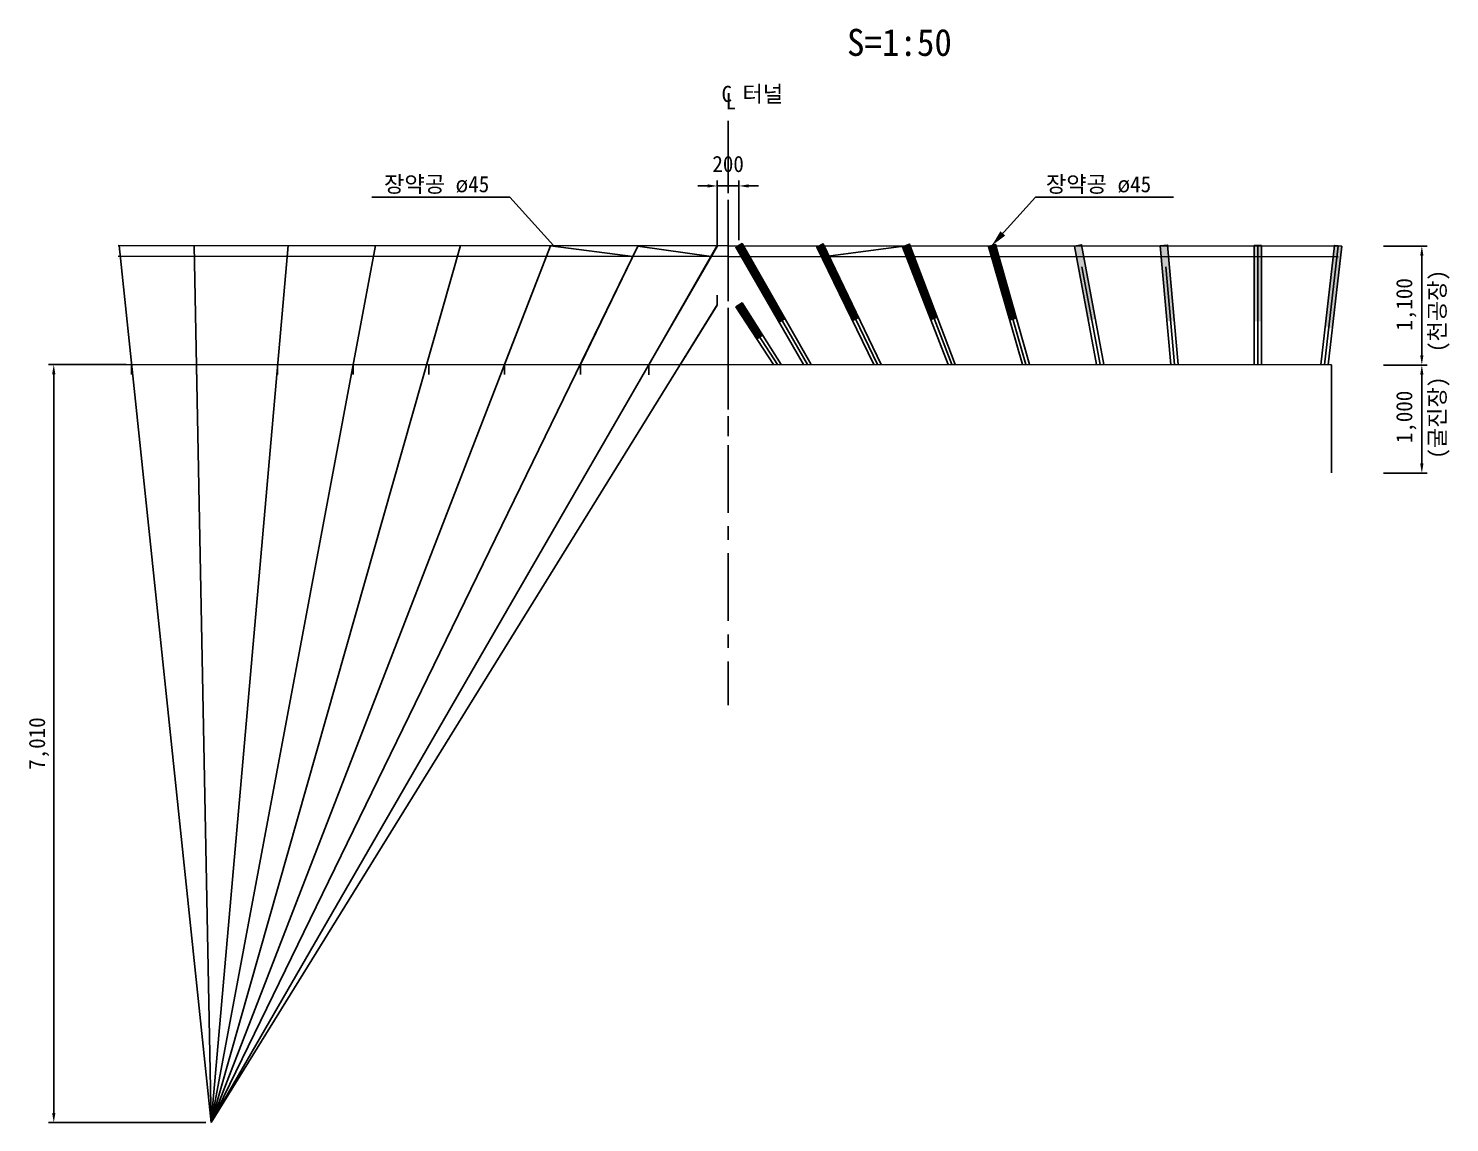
# Model space of a CAD drawing. Header units: millimetres. Extents: x -57518 to 189430, y -17322 to 123318.
# Drawn here: x 151509 to 164653, y 45618 to 55735 of the extents above; entities that cross this region are included whole.
import ezdxf

# ---------------------------------------------------------------- set-up
doc = ezdxf.new("R2010")
doc.units = ezdxf.units.MM
doc.header["$LTSCALE"] = 500
doc.header["$PDMODE"] = 1
doc.linetypes.add('A-CENTR01', pattern=[2, 1.25, -0.25, 0.25, -0.25])
for name, color, linetype in [('CS-BLST', 4, 'Continuous'), ('CS-BLST-PATT', 1, 'Continuous'), ('CS-BLST-TEX3', 3, 'Continuous'), ('CS-CNTL', 1, 'A-CENTR01'), ('CS-DIML', 1, 'Continuous'), ('CS-DIMS', 1, 'Continuous'), ('CS-EXCV', 3, 'E-DIGLN01'), ('CS-LEAT', 3, 'Continuous'), ('CS-MISC', 2, 'Continuous'), ('CS-TEXT', 3, 'Continuous')]:
    doc.layers.add(name, color=color, linetype=linetype)
doc.styles.add('굴림체', font='')
doc.styles.get('굴림체').set_extended_font_data('GulimChe')
doc.linetypes.add('E-DIGLN01', pattern='A,0.9,-0.2,[19,kscals.shx,S=0.1,R=180,X=0,Y=0],0.9', length=2)
doc.dimstyles.new('DIM01-50', dxfattribs={"dimscale": 50, "dimtxt": 3, "dimasz": 1.8, "dimexe": 1, "dimexo": 1, "dimgap": 1, "dimtad": 1, "dimdec": 0, "dimzin": 9, "dimdsep": 46, "dimlunit": 6, "dimtxsty": '굴림체', "dimcen": 2.5, "dimclrt": 3, "dimadec": 4, "dimazin": 0, "dimtfac": 1, "dimtdec": 0, "dimtmove": 2, "dimatfit": 3, "dimfxl": 1, "dimtolj": 1, "dimtzin": 0, "dimarcsym": 0})

# ---------------------------------------------------------------- blocks, each defined once
blk = doc.blocks.new('*D75')
at = {"layer": 'CS-DIMS', "color": 0, "lineweight": -2, "transparency": 16777216}
for p, q in [((164043, 53723), (164446, 53723)), ((164396, 52713), (164396, 53633)), ((164043, 52623), (164446, 52623))]:
    blk.add_line(p, q, dxfattribs=at)
at = {"layer": 'CS-DIMS', "color": 0, "transparency": 16777216}
for points in [[(164381, 53633), (164411, 53633), (164396, 53723)], [(164381, 52713), (164411, 52713), (164396, 52623)]]:
    blk.add_solid(points, dxfattribs=at)
at = {"layer": 'Defpoints', "color": 0, "transparency": 16777216}
for p in [(163993, 53723), (164396, 53723), (163993, 52623, 0)]:
    blk.add_point(p, dxfattribs=at)
at = {"layer": 'CS-DIMS', "color": 3, "transparency": 16777216, "insert": (164252, 53184), "char_height": 150, "attachment_point": 5, "rotation": 90, "style": '굴림체'}
blk.add_mtext('\\A1;1,100', dxfattribs=at)
blk = doc.blocks.new('*D76')
at = {"layer": 'CS-DIMS', "color": 0, "lineweight": -2, "transparency": 16777216}
for p, q in [((164043, 52623), (164446, 52623)), ((164396, 51713), (164396, 52533)), ((164043, 51623), (164446, 51623))]:
    blk.add_line(p, q, dxfattribs=at)
at = {"layer": 'CS-DIMS', "color": 0, "transparency": 16777216}
for points in [[(164381, 52533), (164411, 52533), (164396, 52623)], [(164381, 51713), (164411, 51713), (164396, 51623)]]:
    blk.add_solid(points, dxfattribs=at)
at = {"layer": 'Defpoints', "color": 0, "transparency": 16777216}
for p in [(163993, 52623), (164396, 52623), (163993, 51623)]:
    blk.add_point(p, dxfattribs=at)
at = {"layer": 'CS-DIMS', "color": 3, "transparency": 16777216, "insert": (164252, 52143), "char_height": 150, "attachment_point": 5, "rotation": 90, "style": '굴림체'}
blk.add_mtext('\\A1;1,000', dxfattribs=at)
blk = doc.blocks.new('*D77')
at = {"layer": 'CS-DIMS', "color": 0, "lineweight": -2, "transparency": 16777216}
for p, q in [((164043, 53723), (164446, 53723)), ((164396, 52713), (164396, 53633)), ((164043, 52623), (164446, 52623))]:
    blk.add_line(p, q, dxfattribs=at)
at = {"layer": 'CS-DIMS', "color": 0, "transparency": 16777216}
for points in [[(164381, 53633), (164411, 53633), (164396, 53723)], [(164381, 52713), (164411, 52713), (164396, 52623)]]:
    blk.add_solid(points, dxfattribs=at)
at = {"layer": 'Defpoints', "color": 0, "transparency": 16777216}
for p in [(163993, 53723), (164396, 53723), (163993, 52623, 0)]:
    blk.add_point(p, dxfattribs=at)
at = {"layer": 'CS-DIMS', "color": 3, "transparency": 16777216, "insert": (164252, 53184), "char_height": 150, "attachment_point": 5, "rotation": 90, "style": '굴림체'}
blk.add_mtext('\\A1;1,100', dxfattribs=at)
blk = doc.blocks.new('*D78')
at = {"layer": 'CS-DIMS', "color": 0, "lineweight": -2, "transparency": 16777216}
for p, q in [((164043, 52623), (164446, 52623)), ((164396, 51713), (164396, 52533)), ((164043, 51623), (164446, 51623))]:
    blk.add_line(p, q, dxfattribs=at)
at = {"layer": 'CS-DIMS', "color": 0, "transparency": 16777216}
for points in [[(164381, 52533), (164411, 52533), (164396, 52623)], [(164381, 51713), (164411, 51713), (164396, 51623)]]:
    blk.add_solid(points, dxfattribs=at)
at = {"layer": 'Defpoints', "color": 0, "transparency": 16777216}
for p in [(163993, 52623), (164396, 52623), (163993, 51623)]:
    blk.add_point(p, dxfattribs=at)
at = {"layer": 'CS-DIMS', "color": 3, "transparency": 16777216, "insert": (164252, 52143), "char_height": 150, "attachment_point": 5, "rotation": 90, "style": '굴림체'}
blk.add_mtext('\\A1;1,000', dxfattribs=at)
blk = doc.blocks.new('*D79')
at = {"layer": 'CS-DIMS', "color": 0, "lineweight": -2, "transparency": 16777216}
for p, q in [((157880, 53779), (157880, 54329)), ((158080, 53779), (158080, 54329)), ((157790, 54279), (157700, 54279)), ((157880, 54279), (158080, 54279)), ((158170, 54279), (158260, 54279))]:
    blk.add_line(p, q, dxfattribs=at)
at = {"layer": 'CS-DIMS', "color": 0, "transparency": 16777216}
for points in [[(157790, 54294), (157790, 54264), (157880, 54279)], [(158170, 54294), (158170, 54264), (158080, 54279)]]:
    blk.add_solid(points, dxfattribs=at)
at = {"layer": 'Defpoints', "color": 0, "transparency": 16777216}
for p in [(158080, 54279), (157880, 53729), (158080, 53729)]:
    blk.add_point(p, dxfattribs=at)
at = {"layer": 'CS-DIMS', "color": 3, "transparency": 16777216, "insert": (157980, 54481), "char_height": 150, "attachment_point": 5, "style": '굴림체'}
blk.add_mtext('\\A1;200', dxfattribs=at)
blk = doc.blocks.new('*D80')
at = {"layer": 'CS-MISC', "color": 0, "lineweight": -2, "transparency": 16777216}
for p, q in [((152413, 52628), (151693, 52628)), ((151743, 52538), (151743, 45708)), ((153150, 45618), (151693, 45618))]:
    blk.add_line(p, q, dxfattribs=at)
at = {"layer": 'CS-MISC', "color": 0, "transparency": 16777216}
for points in [[(151728, 52538), (151758, 52538), (151743, 52628)], [(151728, 45708), (151758, 45708), (151743, 45618)]]:
    blk.add_solid(points, dxfattribs=at)
at = {"layer": 'Defpoints', "color": 0, "transparency": 16777216}
for p in [(152463, 52628), (151743, 45618), (153200, 45618)]:
    blk.add_point(p, dxfattribs=at)
at = {"layer": 'CS-MISC', "color": 3, "transparency": 16777216, "insert": (151607, 49123), "char_height": 150, "attachment_point": 5, "rotation": 90, "style": '굴림체'}
blk.add_mtext('\\A1;7,010', dxfattribs=at)

msp = doc.modelspace()

# ---------------------------------------------------------------- linework, layer by layer
at = {"layer": 'CS-BLST'}
for p, q in [((159625.3, 53728.6, 0), (160047.8, 52628.7, 0)), ((162878.4, 52626.1, 0), (162878.1, 53727.3, 0)), ((163496.7, 52624.8, 0), (163621.7, 53724.8, 0)), ((161421.4, 52628.7, 0), (161252.1, 53532.1, 0)), ((162108.2, 52628.8, 0), (162028, 53529.5, 0)), ((162878.4, 52627.3, 0), (162878.2, 53527.3, 0))]:
    msp.add_line(p, q, dxfattribs=at)
at = {"layer": 'CS-BLST', "elevation": 0}
for points in [[(158747.5, 52628.8), (158109.3, 53745.3), (158050.6, 53711.8), (158678.4, 52628.7)], [(158712.9, 52628.8), (158079.8, 53728.6)], [(159395.2, 52628.6), (158860.6, 53743.4), (158799.9, 53713.8), (159326.8, 52628.6)], [(159361, 52628.6), (158830.3, 53728.6)], [(160081.3, 52628.7), (159656.6, 53740.7), (159593.9, 53716.6), (160014.1, 52628.7)], [(160767.8, 52628.7), (160452.9, 53737.8), (160387.1, 53719.6), (160701.3, 52628.7)], [(160734.6, 52628.7), (160420.3, 53728.7)], [(161455.7, 52628.7), (161248.4, 53734.9), (161182.1, 53722.5), (161387.1, 52628.7)], [(162142.1, 52628.8), (162043.9, 53731.8), (161976.7, 53725.8), (162074.3, 52628.8)], [(162912.2, 52627.3), (162911.9, 53727.3), (162844.4, 53727.3), (162844.7, 52627.3)], [(163530.6, 52624.8), (163655.3, 53721), (163588.2, 53728.6), (163462.7, 52624.8)], [(158471.4, 52628.7), (158108.9, 53197.1), (158052, 53160.3), (158399.8, 52628.7)], [(158435.5, 52628.7), (158080.1, 53178.8)]]:
    msp.add_lwpolyline(points, dxfattribs=at)
at = {"layer": 'CS-BLST-PATT', "const_width": 67.5, "elevation": 0}
for points in [[(158079.8, 53728.6), (158482.4, 53029.2)], [(158830.3, 53728.6), (159161.7, 53041.7)], [(159625.3, 53728.6), (159886.7, 53048.1)], [(160420.3, 53728.7), (160616.5, 53042)], [(158080.1, 53178.8), (158276, 52875.6)]]:
    msp.add_lwpolyline(points, dxfattribs=at)
at = {"layer": 'CS-BLST-PATT'}
for points in [[(161248.4, 53734.9, 0), (161182.1, 53722.5, 0), (161377.3, 53047.4, 0), (161310.9, 53035, 0)], [(162043.9, 53731.8, 0), (161976.7, 53725.8, 0), (162105.9, 53035, 0), (162038.7, 53029, 0)], [(162911.9, 53727.3, 0), (162844.4, 53727.3, 0), (162912.1, 53027.8, 0), (162844.6, 53027.8, 0)], [(163655.3, 53721, 0), (163588.2, 53728.6, 0), (163569.3, 52965.2, 0), (163502.3, 52972.8, 0)]]:
    msp.add_solid(points, dxfattribs=at)
at = {"layer": 'CS-CNTL'}
msp.add_line((157980, 54882.1, 0), (157980.1, 49478.6, 0), dxfattribs=at)
at = {"layer": 'CS-CNTL', "ltscale": 0.5}
msp.add_line((157980, 54650.7, 0), (157980, 51965.5, 0), dxfattribs=at)
at = {"layer": 'CS-DIML'}
for p, q in [((155962.3, 54175.1, 0), (154684.6, 54175.1, 0)), ((155962.3, 54175.1, 0), (156364.7, 53729, 0)), ((160822.6, 54174.9, 0), (160420.3, 53728.7, 0)), ((160822.6, 54174.9, 0), (162100.3, 54174.9, 0))]:
    msp.add_line(p, q, dxfattribs=at)
msp.add_solid([(160420.3, 53728.7, 0), (160543, 53820, 0), (160498.4, 53860.2, 0)], dxfattribs=at)
at = {"layer": 'CS-EXCV', "linetype": 'ByBlock'}
for p, q in [((163621.6, 53723.4, 0), (152337.9, 53728.3, 0)), ((163621.5, 53623.4, 0), (152337.9, 53628.3, 0)), ((163559.1, 52623.4, 0), (152400.8, 52628.3, 0))]:
    msp.add_line(p, q, dxfattribs=at)
at = {"layer": 'CS-EXCV'}
msp.add_line((163559.1, 52623.4, 0), (163559.3, 51624.7, 0), dxfattribs=at)
at = {"layer": 'CS-MISC'}
for p, q in [((157878.5, 53819.3, 0), (157878.5, 53725.9, 0)), ((152347.6, 53728.3, 0), (153200, 45618.5, 0)), ((153200, 45618.5, 0), (153041.8, 53728, 0)), ((153200, 45618.5, 0), (153909.5, 53727.6, 0)), ((153200, 45618.5, 0), (154719.1, 53727.2, 0)), ((153200, 45618.5, 0), (155504.4, 53726.9, 0)), ((153200, 45618.5, 0), (156337, 53726.5, 0)), ((157880.8, 53725.9, 0), (153200, 45618.5, 0)), ((153200, 45618.5, 0), (157146.1, 53720.6, 0)), ((157878.5, 53270, 0), (157878.5, 53176.6, 0)), ((153200, 45618.5, 0), (157880, 53178.8, 0)), ((152463.2, 52628.3, 0), (152463.2, 52534.9, 0)), ((153063.2, 52628.3, 0), (153063.2, 52534.9, 0)), ((153813.2, 52628.3, 0), (153813.2, 52534.9, 0)), ((154513.2, 52628.3, 0), (154513.2, 52534.9, 0)), ((155213.2, 52628.3, 0), (155213.2, 52534.9, 0)), ((155913.2, 52628.3, 0), (155913.2, 52534.9, 0)), ((156613.2, 52628.3, 0), (156613.2, 52534.9, 0)), ((157245.9, 52626.2, 0), (157245.9, 52532.8, 0))]:
    msp.add_line(p, q, dxfattribs=at)
at = {"layer": 'CS-MISC', "color": 5}
for p, q in [((155911.5, 52626.7, 0), (156337, 53726.5, 0)), ((156337, 53726.5, 0), (157100.2, 53626.2, 0)), ((156613.2, 52628.3, 0), (157146.1, 53720.6, 0)), ((157146.1, 53720.6, 0), (157823.1, 53625.9, 0)), ((157245.9, 52626.2, 0), (157879.7, 53728.6, 0)), ((158880, 53625.4, 0), (159626.6, 53725.1, 0)), ((157537.8, 52626, 0), (157878.5, 53176.6, 0))]:
    msp.add_line(p, q, dxfattribs=at)

# ---------------------------------------------------------------- texts
at = {"layer": 'CS-BLST-TEX3', "char_height": 150, "width": 10.273, "attachment_point": 5, "rotation": 90, "style": '굴림체'}
for s, insert in [('\\A1;(천공장)', (164557.6, 53122.5, 0)), ('\\A1;(굴진장)', (164557.6, 52136.1, 0))]:
    msp.add_mtext(s, dxfattribs=dict(at, insert=insert))
at = {"layer": 'CS-LEAT', "style": '굴림체'}
msp.add_text('장약공 ø45', height=150, dxfattribs=at).set_placement((154797.4, 54220.7, 0))
msp.add_text('장약공 ø45', height=150, rotation=0.00277, dxfattribs=at).set_placement((160919.4, 54220.4, 0))
at = {"layer": 'CS-TEXT', "style": '굴림체'}
for s, height, p in [('S=1:50', 250, (159080, 55481.3, 0)), ('C 터널', 150, (157918.6, 55054.7, 0)), ('L', 150, (157956, 54987.3, 0))]:
    msp.add_text(s, height=height, dxfattribs=at).set_placement(p)

# ---------------------------------------------------------------- dimensions: what is measured, and where the dimension line sits
at = {"layer": 'CS-DIMS'}
dim = msp.add_linear_dim(base=(158079.7, 54278.9, 0), p1=(157879.7, 53728.6, 0), p2=(158079.7, 53728.6, 0), text='200', dimstyle='DIM01-50', dxfattribs=at)
dim.commit()
dim.dimension.update_dxf_attribs({"geometry": '*D79', "text_midpoint": (157979.7, 54480.6, 0)})
for base, p1, p2, text, picture, middle in [((164395.7, 53723.4, 0), (163992.7, 52623.4, 0), (163992.7, 53723.4, 0), '1,100', '*D75', (164251.7, 53183.9, 0)), ((164395.7, 53723.4, 0), (163992.7, 52623.4, 0), (163992.7, 53723.4, 0), '1,100', '*D77', (164251.7, 53183.9, 0)), ((164395.7, 52623.4, 0), (163992.7, 51623.4, 0), (163992.7, 52623.4, 0), '1,000', '*D76', (164251.7, 52142.9, 0)), ((164395.7, 52623.4, 0), (163992.7, 51623.4, 0), (163992.7, 52623.4, 0), '1,000', '*D78', (164251.7, 52142.9, 0))]:
    dim = msp.add_linear_dim(base=base, p1=p1, p2=p2, angle=90, text=text, dimstyle='DIM01-50', dxfattribs=at)
    dim.commit()
    dim.dimension.update_dxf_attribs({"geometry": picture, "text_midpoint": middle, "dimtype": 160})
at = {"layer": 'CS-MISC'}
dim = msp.add_linear_dim(base=(151743.3, 45618.5, 0), p1=(152463.2, 52628.2, 0), p2=(153200, 45618.5, 0), angle=90, dimstyle='DIM01-50', dxfattribs=at)
dim.commit()
dim.dimension.update_dxf_attribs({"geometry": '*D80', "text_midpoint": (151607.1, 49123.4, 0)})

doc.saveas('drawing.dxf')
